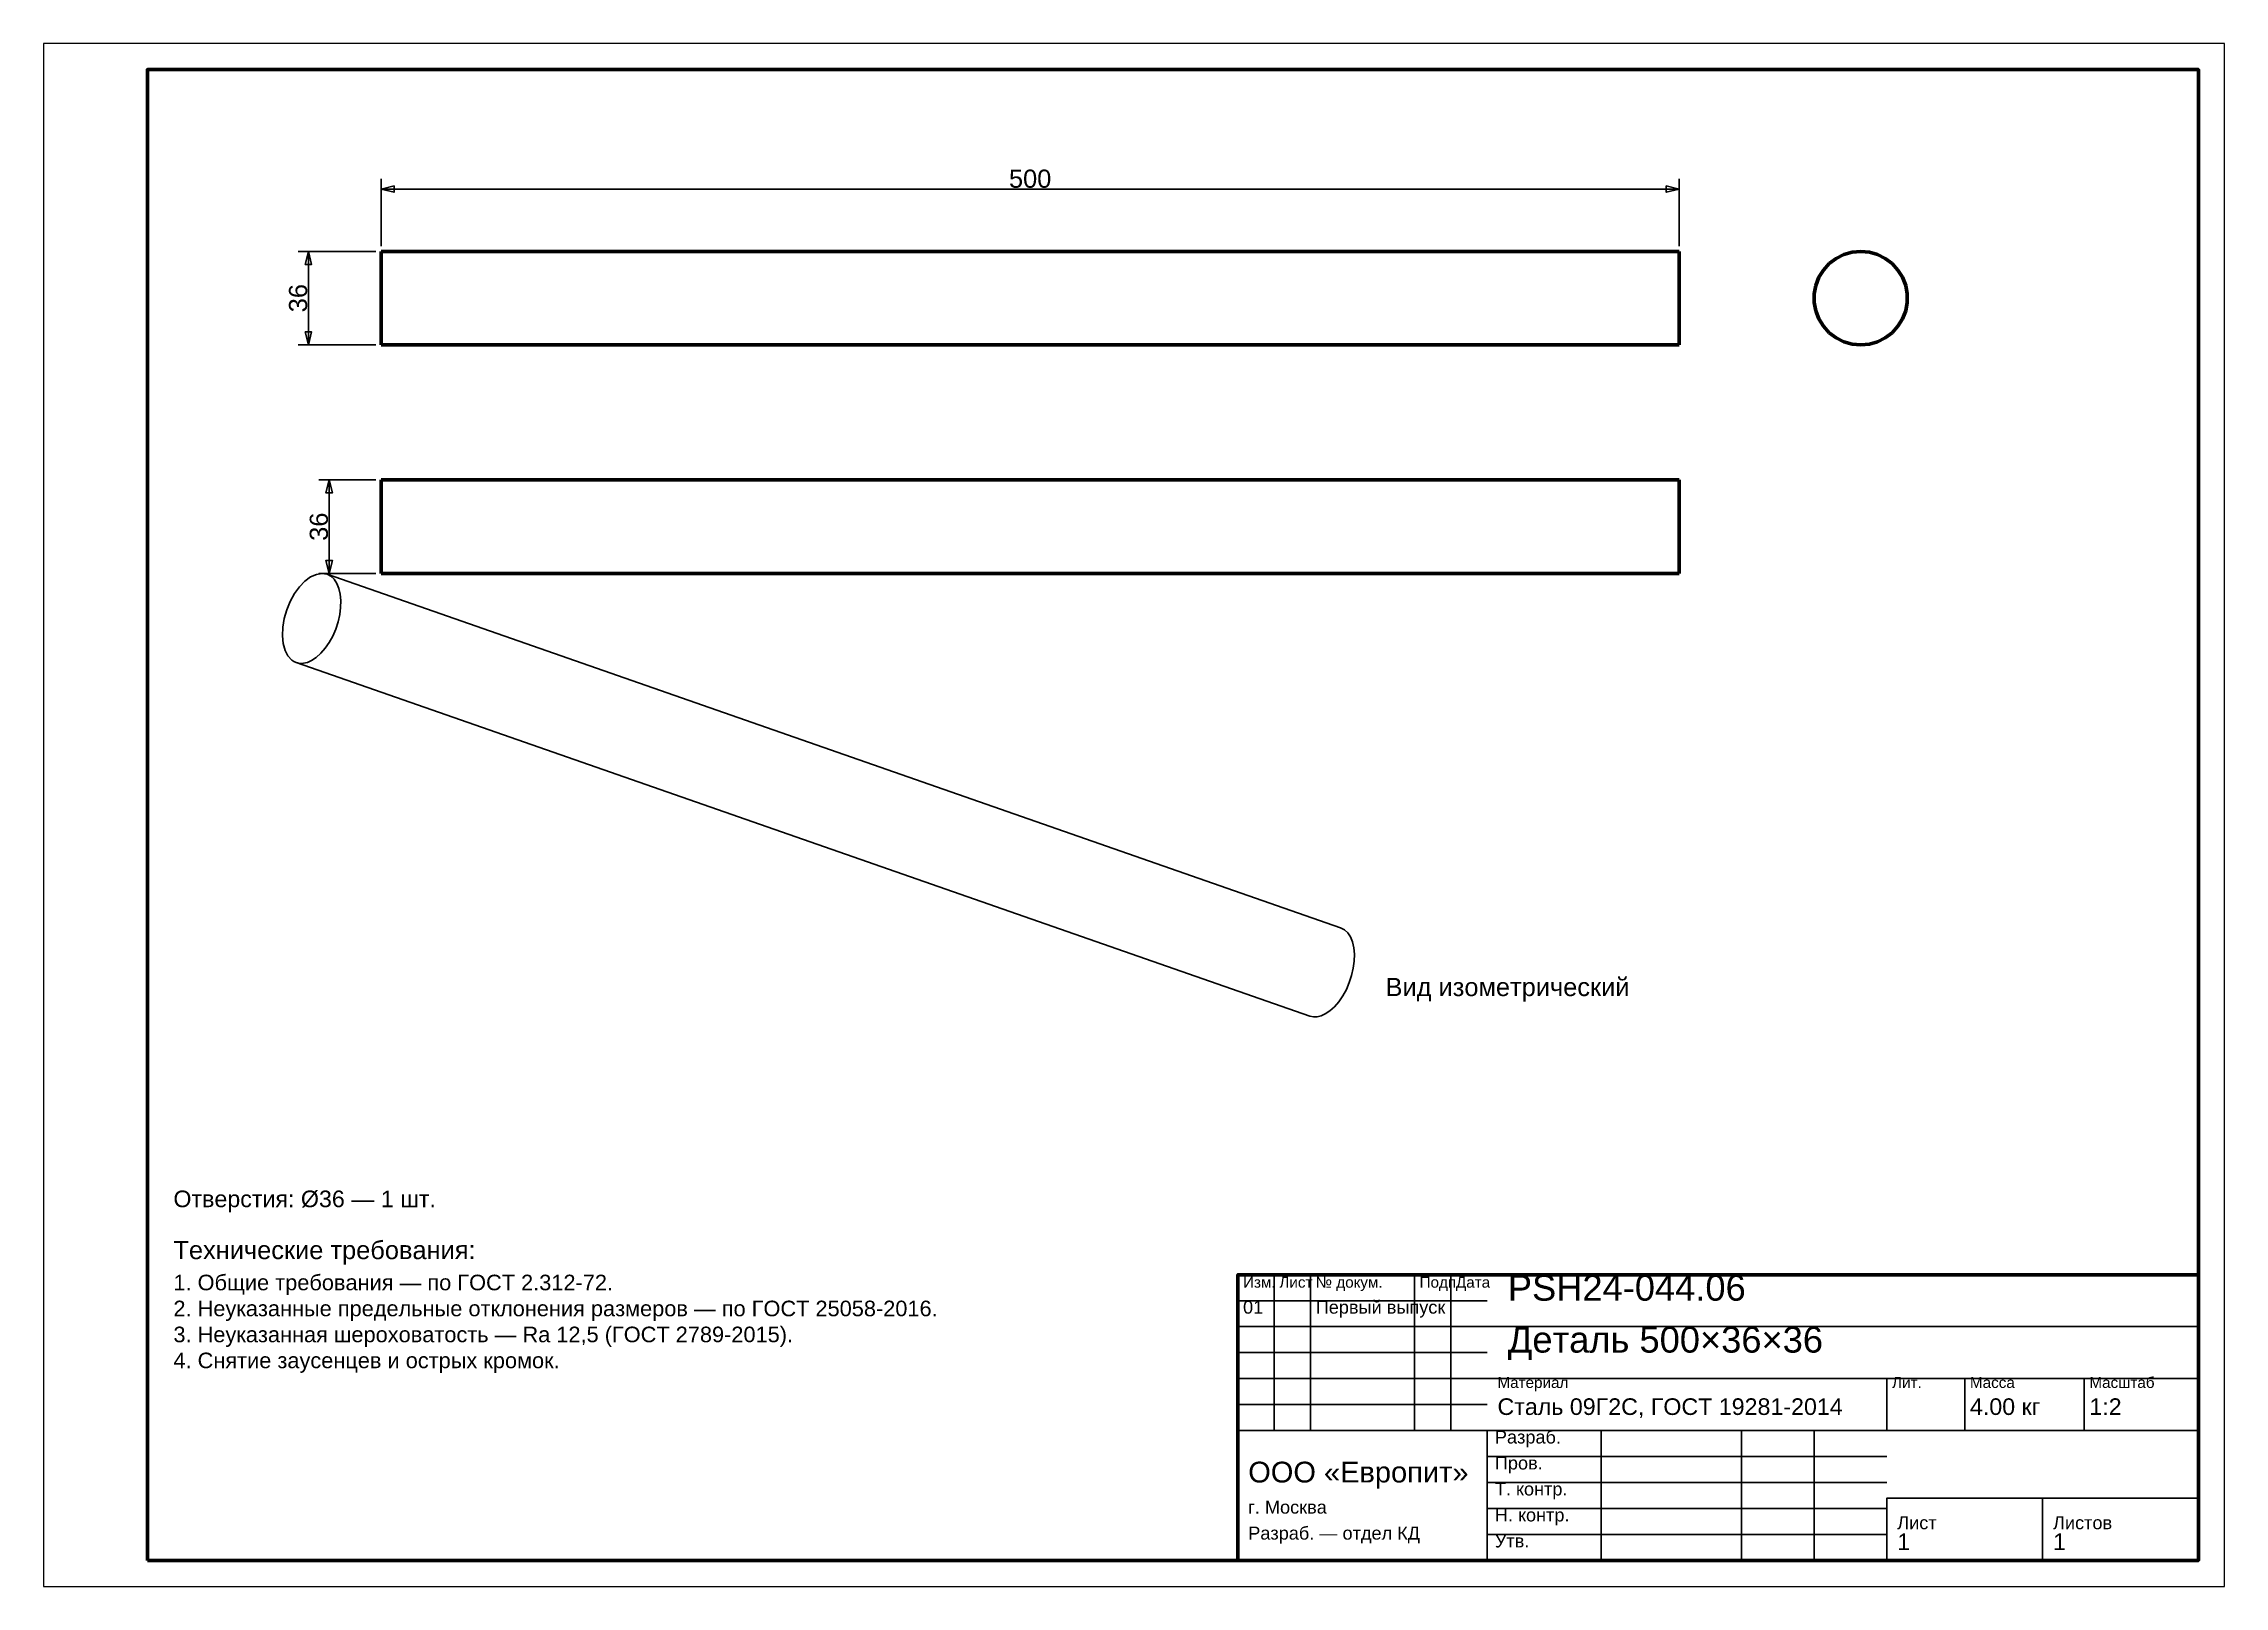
# Model space of a CAD drawing. Header units: millimetres. Extents: x 0 to 420, y 0 to 297.
import ezdxf
from ezdxf.enums import TextEntityAlignment as Align

# ---------------------------------------------------------------- set-up
doc = ezdxf.new("R2010")
doc.units = ezdxf.units.MM
doc.linetypes.add('DASHED', pattern=[1.524, 1.27, -0.254])
doc.styles.add('GOST', font='Arial')

msp = doc.modelspace()

# ---------------------------------------------------------------- linework, layer by layer
at = {"color": 7, "lineweight": 35}
for p, q in [((65, 258), (65, 271)), ((65, 269), (315, 269)), ((315, 258), (315, 271)), ((64, 257), (49, 257)), ((51, 239), (51, 257)), ((64, 239), (49, 239)), ((64, 213), (53, 213)), ((55, 195), (55, 213)), ((64, 195), (53, 195)), ((237, 30), (237, 60)), ((244, 30), (244, 60)), ((264, 30), (264, 60)), ((271, 30), (271, 60)), ((230, 55), (278, 55)), ((230, 50), (278, 50)), ((278, 50), (415, 50)), ((230, 45), (278, 45)), ((230, 40), (278, 40)), ((278, 40), (415, 40)), ((355, 30), (355, 40)), ((370, 30), (370, 40)), ((393, 30), (393, 40)), ((230, 35), (278, 35)), ((230, 30), (278, 30)), ((278, 30), (415, 30)), ((300, 5), (300, 30)), ((327, 5), (327, 30)), ((341, 5), (341, 30)), ((278, 25), (355, 25)), ((278, 20), (355, 20)), ((355, 17), (415, 17)), ((278, 15), (355, 15)), ((278, 10), (355, 10))]:
    msp.add_line(p, q, dxfattribs=at)
at = {"color": 1, "lineweight": 70}
for p, q in [((65, 257), (65, 256.77)), ((315, 257), (65, 257)), ((65, 256.77), (65, 256.11)), ((315, 257), (315, 256.77)), ((315, 256.77), (315, 256.11)), ((345.22, 255.65), (346.71, 256.39)), ((346.71, 256.39), (348.31, 256.85)), ((348.31, 256.85), (349.96, 257)), ((349.96, 257), (351.62, 256.85)), ((351.62, 256.85), (353.21, 256.39)), ((353.21, 256.39), (354.7, 255.65)), ((65, 256.11), (65, 255.04)), ((65, 255.04), (65, 253.61)), ((65, 253.61), (65, 251.9)), ((315, 256.11), (315, 255.04)), ((315, 255.04), (315, 253.61)), ((315, 253.61), (315, 251.9)), ((341.31, 250.46), (341.91, 252.01)), ((341.91, 252.01), (342.78, 253.42)), ((342.78, 253.42), (343.9, 254.65)), ((343.9, 254.65), (345.22, 255.65)), ((354.7, 255.65), (356.02, 254.65)), ((356.02, 254.65), (357.14, 253.42)), ((357.14, 253.42), (358.02, 252.01)), ((358.02, 252.01), (358.62, 250.46)), ((65, 251.9), (65, 250)), ((65, 250), (65, 248)), ((65, 248), (65, 246)), ((315, 251.9), (315, 250)), ((315, 250), (315, 248)), ((315, 248), (315, 246)), ((341, 248.83), (341.31, 250.46)), ((341, 247.17), (341, 248.83)), ((358.62, 250.46), (358.92, 248.83)), ((358.92, 248.83), (358.92, 247.17)), ((65, 246), (65, 244.1)), ((65, 244.1), (65, 242.39)), ((315, 246), (315, 244.1)), ((315, 244.1), (315, 242.39)), ((341.31, 245.54), (341, 247.17)), ((341.91, 243.99), (341.31, 245.54)), ((342.78, 242.58), (341.91, 243.99)), ((358.02, 243.99), (357.14, 242.58)), ((358.62, 245.54), (358.02, 243.99)), ((358.92, 247.17), (358.62, 245.54)), ((65, 242.39), (65, 240.96)), ((65, 240.96), (65, 239.89)), ((65, 239.89), (65, 239.23)), ((315, 242.39), (315, 240.96)), ((315, 240.96), (315, 239.89)), ((315, 239.89), (315, 239.23)), ((343.9, 241.35), (342.78, 242.58)), ((345.22, 240.35), (343.9, 241.35)), ((346.71, 239.61), (345.22, 240.35)), ((348.31, 239.15), (346.71, 239.61)), ((353.21, 239.61), (351.62, 239.15)), ((354.7, 240.35), (353.21, 239.61)), ((356.02, 241.35), (354.7, 240.35)), ((357.14, 242.58), (356.02, 241.35)), ((65, 239.23), (65, 239)), ((65, 239), (315, 239)), ((315, 239.23), (315, 239)), ((349.96, 239), (348.31, 239.15)), ((351.62, 239.15), (349.96, 239)), ((65, 212.77), (65, 213)), ((65, 213), (315, 213)), ((65, 212.11), (65, 212.77)), ((65, 211.04), (65, 212.11)), ((65, 209.61), (65, 211.04)), ((315, 212.77), (315, 213)), ((315, 212.11), (315, 212.77)), ((315, 211.04), (315, 212.11)), ((315, 209.61), (315, 211.04)), ((65, 207.9), (65, 209.61)), ((65, 206), (65, 207.9)), ((65, 204), (65, 206)), ((315, 207.9), (315, 209.61)), ((315, 206), (315, 207.9)), ((315, 204), (315, 206)), ((65, 202), (65, 204)), ((65, 200.1), (65, 202)), ((315, 202), (315, 204)), ((315, 200.1), (315, 202)), ((65, 198.39), (65, 200.1)), ((65, 196.96), (65, 198.39)), ((315, 198.39), (315, 200.1)), ((315, 196.96), (315, 198.39)), ((65, 195.89), (65, 196.96)), ((65, 195.23), (65, 195.89)), ((65, 195), (65, 195.23)), ((65, 195), (315, 195)), ((315, 195.89), (315, 196.96)), ((315, 195.23), (315, 195.89)), ((315, 195), (315, 195.23))]:
    msp.add_line(p, q, dxfattribs=at)
at = {"color": 5, "linetype": 'DASHED', "lineweight": 35}
for p, q in [((65, 256.77), (65, 257)), ((65, 256.11), (65, 256.77)), ((315, 256.77), (315, 257)), ((315, 256.11), (315, 256.77)), ((345.22, 255.65), (346.71, 256.39)), ((346.71, 256.39), (348.31, 256.85)), ((348.31, 256.85), (349.96, 257)), ((349.96, 257), (351.62, 256.85)), ((351.62, 256.85), (353.21, 256.39)), ((353.21, 256.39), (354.7, 255.65)), ((65, 255.04), (65, 256.11)), ((65, 253.61), (65, 255.04)), ((65, 251.9), (65, 253.61)), ((315, 255.04), (315, 256.11)), ((315, 253.61), (315, 255.04)), ((315, 251.9), (315, 253.61)), ((341.31, 250.46), (341.91, 252.01)), ((341.91, 252.01), (342.78, 253.42)), ((342.78, 253.42), (343.9, 254.65)), ((343.9, 254.65), (345.22, 255.65)), ((354.7, 255.65), (356.02, 254.65)), ((356.02, 254.65), (357.14, 253.42)), ((357.14, 253.42), (358.02, 252.01)), ((358.02, 252.01), (358.62, 250.46)), ((65, 250), (65, 251.9)), ((65, 248), (65, 250)), ((65, 246), (65, 248)), ((315, 250), (315, 251.9)), ((315, 248), (315, 250)), ((315, 246), (315, 248)), ((341, 248.83), (341.31, 250.46)), ((341, 247.17), (341, 248.83)), ((358.62, 250.46), (358.92, 248.83)), ((358.92, 248.83), (358.92, 247.17)), ((65, 244.1), (65, 246)), ((65, 242.39), (65, 244.1)), ((315, 244.1), (315, 246)), ((315, 242.39), (315, 244.1)), ((341.31, 245.54), (341, 247.17)), ((341.91, 243.99), (341.31, 245.54)), ((342.78, 242.58), (341.91, 243.99)), ((358.02, 243.99), (357.14, 242.58)), ((358.62, 245.54), (358.02, 243.99)), ((358.92, 247.17), (358.62, 245.54)), ((65, 240.96), (65, 242.39)), ((65, 239.89), (65, 240.96)), ((65, 239.23), (65, 239.89)), ((315, 240.96), (315, 242.39)), ((315, 239.89), (315, 240.96)), ((315, 239.23), (315, 239.89)), ((343.9, 241.35), (342.78, 242.58)), ((345.22, 240.35), (343.9, 241.35)), ((346.71, 239.61), (345.22, 240.35)), ((348.31, 239.15), (346.71, 239.61)), ((353.21, 239.61), (351.62, 239.15)), ((354.7, 240.35), (353.21, 239.61)), ((356.02, 241.35), (354.7, 240.35)), ((357.14, 242.58), (356.02, 241.35)), ((65, 239), (65, 239.23)), ((315, 239), (315, 239.23)), ((349.96, 239), (348.31, 239.15)), ((351.62, 239.15), (349.96, 239)), ((65, 213), (65, 212.94)), ((65, 212.94), (65, 212.77)), ((65, 212.77), (65, 212.49)), ((65, 212.49), (65, 212.11)), ((65, 212.11), (65, 211.62)), ((65, 211.62), (65, 211.04)), ((65, 211.04), (65, 210.36)), ((65, 210.36), (65, 209.61)), ((315, 213), (315, 212.94)), ((315, 212.94), (315, 212.77)), ((315, 212.77), (315, 212.49)), ((315, 212.49), (315, 212.11)), ((315, 212.11), (315, 211.62)), ((315, 211.62), (315, 211.04)), ((315, 211.04), (315, 210.36)), ((315, 210.36), (315, 209.61)), ((65, 209.61), (65, 208.79)), ((65, 208.79), (65, 207.9)), ((65, 207.9), (65, 206.97)), ((65, 206.97), (65, 206)), ((65, 206), (65, 205.01)), ((315, 209.61), (315, 208.79)), ((315, 208.79), (315, 207.9)), ((315, 207.9), (315, 206.97)), ((315, 206.97), (315, 206)), ((315, 206), (315, 205.01)), ((65, 205.01), (65, 204)), ((65, 204), (65, 202.99)), ((65, 202.99), (65, 202)), ((65, 202), (65, 201.03)), ((315, 205.01), (315, 204)), ((315, 204), (315, 202.99)), ((315, 202.99), (315, 202)), ((315, 202), (315, 201.03)), ((65, 201.03), (65, 200.1)), ((65, 200.1), (65, 199.21)), ((65, 199.21), (65, 198.39)), ((65, 198.39), (65, 197.64)), ((65, 197.64), (65, 196.96)), ((315, 201.03), (315, 200.1)), ((315, 200.1), (315, 199.21)), ((315, 199.21), (315, 198.39)), ((315, 198.39), (315, 197.64)), ((315, 197.64), (315, 196.96)), ((65, 196.96), (65, 196.38)), ((65, 196.38), (65, 195.89)), ((65, 195.89), (65, 195.51)), ((65, 195.51), (65, 195.23)), ((65, 195.23), (65, 195.06)), ((65, 195.06), (65, 195)), ((315, 196.96), (315, 196.38)), ((315, 196.38), (315, 195.89)), ((315, 195.89), (315, 195.51)), ((315, 195.51), (315, 195.23)), ((315, 195.23), (315, 195.06)), ((315, 195.06), (315, 195))]:
    msp.add_line(p, q, dxfattribs=at)
at = {"color": 1, "lineweight": 35}
for p, q in [((50.34, 193.53), (49.29, 192.45)), ((51.43, 194.33), (50.34, 193.53)), ((52.53, 194.83), (51.43, 194.33)), ((53.59, 195), (52.53, 194.83)), ((54.1, 194.96), (53.59, 195)), ((54.58, 194.84), (54.1, 194.96)), ((55.31, 194.46), (54.58, 194.84)), ((54.58, 194.84), (249.8, 126.78)), ((55.95, 193.87), (55.31, 194.46)), ((56.47, 193.08), (55.95, 193.87)), ((47.51, 189.63), (46.84, 188.01)), ((48.34, 191.13), (47.51, 189.63)), ((49.29, 192.45), (48.34, 191.13)), ((56.86, 192.12), (56.47, 193.08)), ((57.12, 191.01), (56.86, 192.12)), ((57.24, 189.77), (57.12, 191.01)), ((57.2, 188.45), (57.24, 189.77)), ((46.35, 186.32), (46.07, 184.63)), ((46.84, 188.01), (46.35, 186.32)), ((56.26, 184.29), (56.71, 185.67)), ((56.71, 185.67), (57.03, 187.07)), ((57.03, 187.07), (57.2, 188.45)), ((46.07, 184.63), (46, 183)), ((46, 183), (46.15, 181.51)), ((46.15, 181.51), (46.5, 180.2)), ((53.41, 179.63), (54.24, 180.6)), ((54.24, 180.6), (55.01, 181.72)), ((55.01, 181.72), (55.68, 182.96)), ((55.68, 182.96), (56.26, 184.29)), ((46.5, 180.2), (47.05, 179.13)), ((47.05, 179.13), (47.78, 178.33)), ((47.78, 178.33), (48.2, 178.05)), ((48.2, 178.05), (48.66, 177.84)), ((48.66, 177.84), (49.35, 177.69)), ((48.66, 177.84), (243.87, 109.79)), ((49.35, 177.69), (50.08, 177.71)), ((50.08, 177.71), (50.84, 177.89)), ((50.84, 177.89), (51.62, 178.24)), ((51.62, 178.24), (52.52, 178.84)), ((52.52, 178.84), (53.41, 179.63)), ((250.53, 126.41), (249.8, 126.78)), ((251.16, 125.82), (250.53, 126.41)), ((251.68, 125.03), (251.16, 125.82)), ((252.08, 124.07), (251.68, 125.03)), ((252.34, 122.95), (252.08, 124.07)), ((252.45, 121.72), (252.34, 122.95)), ((251.47, 116.23), (251.92, 117.61)), ((251.92, 117.61), (252.24, 119.01)), ((252.24, 119.01), (252.42, 120.39)), ((252.42, 120.39), (252.45, 121.72)), ((249.46, 112.55), (250.22, 113.67)), ((250.22, 113.67), (250.9, 114.91)), ((250.9, 114.91), (251.47, 116.23)), ((243.87, 109.79), (244.56, 109.64)), ((244.56, 109.64), (245.3, 109.66)), ((245.3, 109.66), (246.06, 109.84)), ((246.06, 109.84), (246.84, 110.19)), ((246.84, 110.19), (247.74, 110.78)), ((247.74, 110.78), (248.62, 111.58)), ((248.62, 111.58), (249.46, 112.55))]:
    msp.add_line(p, q, dxfattribs=at)
at = {"color": 7, "lineweight": 25}
msp.add_lwpolyline([(0, 0), (420, 0), (420, 297), (0, 297)], close=True, dxfattribs=at)
at = {"color": 7, "lineweight": 70}
for points in [[(20, 5), (415, 5), (415, 292), (20, 292)], [(230, 5), (415, 5), (415, 60), (230, 60)]]:
    msp.add_lwpolyline(points, close=True, dxfattribs=at)
at = {"color": 7, "lineweight": 35}
for points in [[(65, 269), (67.5, 268.38), (67.5, 269.62)], [(315, 269), (312.5, 269.62), (312.5, 268.38)], [(51, 257), (50.38, 254.5), (51.62, 254.5)], [(51, 239), (51.62, 241.5), (50.38, 241.5)], [(55, 213), (54.38, 210.5), (55.62, 210.5)], [(55, 195), (55.62, 197.5), (54.38, 197.5)], [(230, 5), (278, 5), (278, 30), (230, 30)], [(355, 5), (385, 5), (385, 17), (355, 17)], [(385, 5), (415, 5), (415, 17), (385, 17)]]:
    msp.add_lwpolyline(points, close=True, dxfattribs=at)

# ---------------------------------------------------------------- texts
at = {"color": 7, "style": 'GOST'}
msp.add_text('500', height=3.5, dxfattribs=at).set_placement((190, 271), align=Align.MIDDLE)
for p in [(49, 248), (53, 204)]:
    msp.add_text('36', height=3.5, rotation=90, dxfattribs=at).set_placement(p, align=Align.MIDDLE)
at = {"color": 3, "style": 'GOST'}
for s, height, p in [('Вид изометрический', 3.5, (258.45, 113.64)), ('Технические требования:', 3.5, (25, 63)), ('1. Общие требования — по ГОСТ 2.312-72.', 3, (25, 57)), ('Изм.', 2.1, (231, 57.5)), ('Лист', 2.1, (238, 57.5)), ('№ докум.', 2.1, (245, 57.5)), ('Подп.', 2.1, (265, 57.5)), ('Дата', 2.1, (272, 57.5)), ('PSH24-044.06', 5, (282, 55)), ('2. Неуказанные предельные отклонения размеров — по ГОСТ 25058-2016.', 3, (25, 52)), ('01', 2.5, (231, 52.5)), ('Первый выпуск', 2.5, (245, 52.5)), ('3. Неуказанная шероховатость — Ra 12,5 (ГОСТ 2789-2015).', 3, (25, 47)), ('Деталь 500×36×36', 5, (282, 45)), ('4. Снятие заусенцев и острых кромок.', 3, (25, 42)), ('Материал', 2.1, (280, 38.2)), ('Лит.', 2.1, (356, 38.2)), ('Масса', 2.1, (371, 38.2)), ('Масштаб', 2.1, (394, 38.2)), ('Сталь 09Г2С, ГОСТ 19281-2014', 3.2, (280, 33)), ('4.00 кг', 3.2, (371, 33)), ('1:2', 3.2, (394, 33)), ('Разраб.', 2.5, (279.5, 27.5)), ('ООО «Европит»', 4, (232, 20)), ('Пров.', 2.5, (279.5, 22.5)), ('Т. контр.', 2.5, (279.5, 17.5)), ('г. Москва', 2.5, (232, 14)), ('Н. контр.', 2.5, (279.5, 12.5)), ('Лист', 2.5, (357, 11)), ('Листов', 2.5, (387, 11)), ('Разраб. — отдел КД', 2.5, (232, 9)), ('Утв.', 2.5, (279.5, 7.5)), ('1', 3.2, (357, 7)), ('1', 3.2, (387, 7))]:
    msp.add_text(s, height=height, dxfattribs=at).set_placement(p)
at = {"color": 6, "style": 'GOST'}
msp.add_text('Отверстия: Ø36 — 1 шт.', height=3.2, dxfattribs=at).set_placement((25, 73))

doc.saveas('drawing.dxf')
